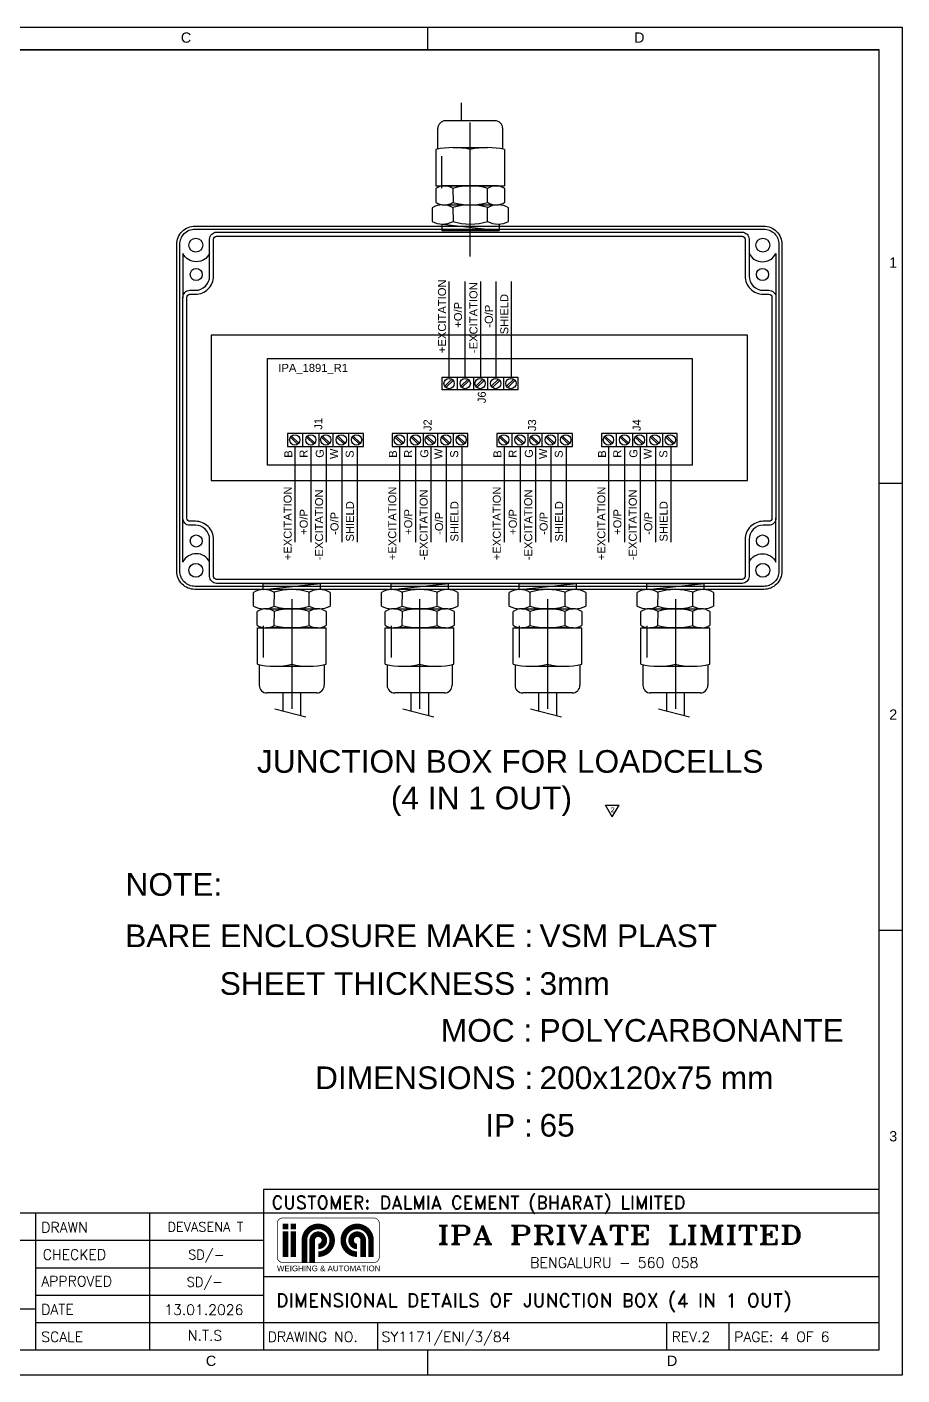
# Model space of a CAD drawing. Header units: inches. Extents: x 784 to 2184505, y 7 to 371504.
# Drawn here: x 612083 to 671514, y 275330 to 366831 of the extents above; entities that cross this region are included whole.
import ezdxf

# ---------------------------------------------------------------- set-up
doc = ezdxf.new("R2010")
doc.units = ezdxf.units.IN
doc.header["$MEASUREMENT"] = 0
doc.linetypes.add('ACAD_ISO02W100', pattern=[15, 12, -3])
doc.layers.add('Object', color=2, linetype='Continuous', lineweight=30)
doc.layers.add('SHEET', color=10, linetype='Continuous')
doc.styles.add('ROMAND', font='romand', dxfattribs={"height": 3})
doc.styles.add('ROMANS', font='romans')
doc.styles.add('ROMANT', font='romant', dxfattribs={"width": 1.3, "height": 4})
doc.styles.get("Standard").update_dxf_attribs({"font": 'arial.ttf'})

msp = doc.modelspace()

# ---------------------------------------------------------------- linework, layer by layer
at = {"color": 7, "linetype": 'ACAD_ISO02W100'}
for p, q in [((641590.75208, 360459.96822, 16793097.52111), (641590.75208, 361679.4478, 16793097.52111)), ((630065.68165, 327981.49143, 6066.45786), (630065.68165, 320557.53515, 6066.45786)), ((638750.14669, 327981.49143, 6066.45786), (638750.14669, 320557.53515, 6066.45786)), ((647434.61173, 327981.49143, 6066.45786), (647434.61173, 320557.53515, 6066.45786)), ((656119.07678, 327981.49143, 6066.45786), (656119.07678, 320557.53515, 6066.45786)), ((629464.37302, 321627.57959, 6066.45786), (629464.37302, 320408.10001, 6066.45786)), ((630666.99029, 321627.57959, 6066.45786), (630666.99029, 320099.08698, 6066.45786)), ((638148.83806, 321627.57959, 6066.45786), (638148.83806, 320408.10001, 6066.45786)), ((639351.45533, 321627.57959, 6066.45786), (639351.45533, 320099.08698, 6066.45786)), ((646833.3031, 321627.57959, 6066.45786), (646833.3031, 320408.10001, 6066.45786)), ((648035.92037, 321627.57959, 6066.45786), (648035.92037, 320099.08698, 6066.45786)), ((655517.76814, 321627.57959, 6066.45786), (655517.76814, 320408.10001, 6066.45786)), ((656720.38541, 321627.57959, 6066.45786), (656720.38541, 320099.08698, 6066.45786))]:
    msp.add_line(p, q, dxfattribs=at)
at = {"color": 7}
for p, q in [((639987.60745, 358542.21049, 16793097.52111), (639987.60745, 359941.2364, 16793097.52111)), ((643877.78215, 360459.96822, 16793097.52111), (640506.33927, 360459.96822, 16793097.52111)), ((642192.06071, 351242.63915, 16793097.52111), (642192.06071, 360346.65253, 16793097.52111)), ((644396.51397, 358542.21049, 16793097.52111), (644396.51397, 359941.2364, 16793097.52111)), ((639857.9245, 358514.7239, 16793097.52111), (639857.9245, 356049.48728, 16793097.52111)), ((639857.9245, 358514.7239, 16793097.52111), (639857.9245, 356049.48728, 16793097.52111)), ((640258.48785, 355895.84691, 16793097.52111), (640258.48785, 358065.66713, 16793097.52111)), ((641024.91412, 358644.40686, 16793097.52111), (643359.2073, 358644.40686, 16793097.52111)), ((641024.91412, 358644.40686, 16793097.52111), (643359.2073, 358644.40686, 16793097.52111)), ((644526.19692, 358514.7239, 16793097.52111), (644526.19692, 356049.48728, 16793097.52111)), ((644526.19692, 358514.7239, 16793097.52111), (644526.19692, 356049.48728, 16793097.52111)), ((639857.9245, 356049.48728, 16793097.52111), (644526.19692, 356049.48728, 16793097.52111)), ((639857.9245, 356049.48728, 16793097.52111), (644526.19692, 356049.48728, 16793097.52111)), ((642192.06071, 356049.48728, 16793097.52111), (640437.34334, 356049.48728, 16793097.52111)), ((643946.77808, 356049.48728, 16793097.52111), (642192.06071, 356049.48728, 16793097.52111)), ((639852.43755, 355863.58244, 16793097.52111), (639852.43755, 354935.00926, 16793097.52111)), ((641008.8441, 355872.90013, 16793097.52111), (641022.24913, 354935.00926, 16793097.52111)), ((643361.87229, 354921.62452, 16793097.52111), (643361.87229, 355876.96718, 16793097.52111)), ((644531.68387, 354935.00926, 16793097.52111), (644531.68387, 355863.58244, 16793097.52111)), ((639593.07164, 354563.19957, 16793097.52111), (639593.07164, 353634.6264, 16793097.52111)), ((640437.34334, 354749.10442, 16793097.52111), (643946.77808, 354749.10442, 16793097.52111)), ((641008.8441, 354572.51726, 16793097.52111), (641022.24913, 353634.6264, 16793097.52111)), ((643361.87229, 353621.24165, 16793097.52111), (643361.87229, 354576.58432, 16793097.52111)), ((644791.04978, 353634.6264, 16793097.52111), (644791.04978, 354563.19957, 16793097.52111)), ((640258.48785, 353464.63457, 16793097.52111), (640258.48785, 353021.06895, 16793097.52111)), ((640307.66038, 353448.72156, 16793097.52111), (644154.33056, 353021.06895, 16793097.52111)), ((644154.33056, 353450.79064, 16793097.52111), (644154.33056, 353021.06895, 16793097.52111)), ((640258.48785, 353021.06895, 16793097.52111), (644154.33056, 353021.06895, 16793097.52111)), ((628132.1088, 328622.91325, 6066.45786), (628132.1088, 329066.47887, 6066.45786)), ((628132.1088, 329066.47887, 6066.45786), (632027.9515, 329066.47887, 6066.45786)), ((628181.28133, 328638.82626, 6066.45786), (632027.9515, 329066.47887, 6066.45786)), ((632027.9515, 328636.75717, 6066.45786), (632027.9515, 329066.47887, 6066.45786)), ((636816.57384, 328622.91325, 6066.45786), (636816.57384, 329066.47887, 6066.45786)), ((636816.57384, 329066.47887, 6066.45786), (640712.41654, 329066.47887, 6066.45786)), ((636865.74637, 328638.82626, 6066.45786), (640712.41654, 329066.47887, 6066.45786)), ((640712.41654, 328636.75717, 6066.45786), (640712.41654, 329066.47887, 6066.45786)), ((645501.03888, 328622.91325, 6066.45786), (645501.03888, 329066.47887, 6066.45786)), ((645501.03888, 329066.47887, 6066.45786), (649396.88158, 329066.47887, 6066.45786)), ((645550.21141, 328638.82626, 6066.45786), (649396.88158, 329066.47887, 6066.45786)), ((649396.88158, 328636.75717, 6066.45786), (649396.88158, 329066.47887, 6066.45786)), ((654185.50392, 328622.91325, 6066.45786), (654185.50392, 329066.47887, 6066.45786)), ((654185.50392, 329066.47887, 6066.45786), (658081.34662, 329066.47887, 6066.45786)), ((654234.67645, 328638.82626, 6066.45786), (658081.34662, 329066.47887, 6066.45786)), ((658081.34662, 328636.75717, 6066.45786), (658081.34662, 329066.47887, 6066.45786)), ((627466.69259, 327524.34824, 6066.45786), (627466.69259, 328452.92141, 6066.45786)), ((628882.46504, 327515.03055, 6066.45786), (628895.87007, 328452.92141, 6066.45786)), ((631235.49323, 328466.30616, 6066.45786), (631235.49323, 327510.96349, 6066.45786)), ((632664.67072, 328452.92141, 6066.45786), (632664.67072, 327524.34824, 6066.45786)), ((636151.15763, 327524.34824, 6066.45786), (636151.15763, 328452.92141, 6066.45786)), ((637566.93009, 327515.03055, 6066.45786), (637580.33512, 328452.92141, 6066.45786)), ((639919.95827, 328466.30616, 6066.45786), (639919.95827, 327510.96349, 6066.45786)), ((641349.13576, 328452.92141, 6066.45786), (641349.13576, 327524.34824, 6066.45786)), ((644835.62267, 327524.34824, 6066.45786), (644835.62267, 328452.92141, 6066.45786)), ((646251.39513, 327515.03055, 6066.45786), (646264.80016, 328452.92141, 6066.45786)), ((648604.42331, 328466.30616, 6066.45786), (648604.42331, 327510.96349, 6066.45786)), ((650033.6008, 328452.92141, 6066.45786), (650033.6008, 327524.34824, 6066.45786)), ((653520.08771, 327524.34824, 6066.45786), (653520.08771, 328452.92141, 6066.45786)), ((654935.86017, 327515.03055, 6066.45786), (654949.2652, 328452.92141, 6066.45786)), ((657288.88835, 328466.30616, 6066.45786), (657288.88835, 327510.96349, 6066.45786)), ((658718.06584, 328452.92141, 6066.45786), (658718.06584, 327524.34824, 6066.45786)), ((627726.0585, 326223.96538, 6066.45786), (627726.0585, 327152.53855, 6066.45786)), ((628310.96429, 327338.44339, 6066.45786), (631820.39902, 327338.44339, 6066.45786)), ((628310.96429, 327338.44339, 6066.45786), (631820.39902, 327338.44339, 6066.45786)), ((628310.96429, 327338.44339, 6066.45786), (631820.39902, 327338.44339, 6066.45786)), ((628310.96429, 327338.44339, 6066.45786), (631820.39902, 327338.44339, 6066.45786)), ((628882.46504, 326214.64769, 6066.45786), (628895.87007, 327152.53855, 6066.45786)), ((631235.49323, 327165.9233, 6066.45786), (631235.49323, 326210.58063, 6066.45786)), ((632405.30481, 327152.53855, 6066.45786), (632405.30481, 326223.96538, 6066.45786)), ((636410.52354, 326223.96538, 6066.45786), (636410.52354, 327152.53855, 6066.45786)), ((636995.42933, 327338.44339, 6066.45786), (640504.86406, 327338.44339, 6066.45786)), ((636995.42933, 327338.44339, 6066.45786), (640504.86406, 327338.44339, 6066.45786)), ((636995.42933, 327338.44339, 6066.45786), (640504.86406, 327338.44339, 6066.45786)), ((636995.42933, 327338.44339, 6066.45786), (640504.86406, 327338.44339, 6066.45786)), ((637566.93009, 326214.64769, 6066.45786), (637580.33512, 327152.53855, 6066.45786)), ((639919.95827, 327165.9233, 6066.45786), (639919.95827, 326210.58063, 6066.45786)), ((641089.76985, 327152.53855, 6066.45786), (641089.76985, 326223.96538, 6066.45786)), ((645094.98858, 326223.96538, 6066.45786), (645094.98858, 327152.53855, 6066.45786)), ((645679.89437, 327338.44339, 6066.45786), (649189.3291, 327338.44339, 6066.45786)), ((645679.89437, 327338.44339, 6066.45786), (649189.3291, 327338.44339, 6066.45786)), ((645679.89437, 327338.44339, 6066.45786), (649189.3291, 327338.44339, 6066.45786)), ((645679.89437, 327338.44339, 6066.45786), (649189.3291, 327338.44339, 6066.45786)), ((646251.39513, 326214.64769, 6066.45786), (646264.80016, 327152.53855, 6066.45786)), ((648604.42331, 327165.9233, 6066.45786), (648604.42331, 326210.58063, 6066.45786)), ((649774.23489, 327152.53855, 6066.45786), (649774.23489, 326223.96538, 6066.45786)), ((653779.45362, 326223.96538, 6066.45786), (653779.45362, 327152.53855, 6066.45786)), ((654364.35941, 327338.44339, 6066.45786), (657873.79414, 327338.44339, 6066.45786)), ((654364.35941, 327338.44339, 6066.45786), (657873.79414, 327338.44339, 6066.45786)), ((654364.35941, 327338.44339, 6066.45786), (657873.79414, 327338.44339, 6066.45786)), ((654364.35941, 327338.44339, 6066.45786), (657873.79414, 327338.44339, 6066.45786)), ((654935.86017, 326214.64769, 6066.45786), (654949.2652, 327152.53855, 6066.45786)), ((657288.88835, 327165.9233, 6066.45786), (657288.88835, 326210.58063, 6066.45786)), ((658458.69993, 327152.53855, 6066.45786), (658458.69993, 326223.96538, 6066.45786)), ((627731.54544, 323572.82391, 6066.45786), (627731.54544, 326038.06053, 6066.45786)), ((627731.54544, 323572.82391, 6066.45786), (627731.54544, 326038.06053, 6066.45786)), ((627731.54544, 326038.06053, 6066.45786), (632399.81787, 326038.06053, 6066.45786)), ((627731.54544, 326038.06053, 6066.45786), (632399.81787, 326038.06053, 6066.45786)), ((628132.1088, 326191.7009, 6066.45786), (628132.1088, 324021.88068, 6066.45786)), ((630065.68165, 326038.06053, 6066.45786), (628310.96429, 326038.06053, 6066.45786)), ((631820.39902, 326038.06053, 6066.45786), (630065.68165, 326038.06053, 6066.45786)), ((632399.81787, 323572.82391, 6066.45786), (632399.81787, 326038.06053, 6066.45786)), ((632399.81787, 323572.82391, 6066.45786), (632399.81787, 326038.06053, 6066.45786)), ((636416.01048, 323572.82391, 6066.45786), (636416.01048, 326038.06053, 6066.45786)), ((636416.01048, 323572.82391, 6066.45786), (636416.01048, 326038.06053, 6066.45786)), ((636416.01048, 326038.06053, 6066.45786), (641084.28291, 326038.06053, 6066.45786)), ((636416.01048, 326038.06053, 6066.45786), (641084.28291, 326038.06053, 6066.45786)), ((636816.57384, 326191.7009, 6066.45786), (636816.57384, 324021.88068, 6066.45786)), ((638750.14669, 326038.06053, 6066.45786), (636995.42933, 326038.06053, 6066.45786)), ((640504.86406, 326038.06053, 6066.45786), (638750.14669, 326038.06053, 6066.45786)), ((641084.28291, 323572.82391, 6066.45786), (641084.28291, 326038.06053, 6066.45786)), ((641084.28291, 323572.82391, 6066.45786), (641084.28291, 326038.06053, 6066.45786)), ((645100.47552, 323572.82391, 6066.45786), (645100.47552, 326038.06053, 6066.45786)), ((645100.47552, 323572.82391, 6066.45786), (645100.47552, 326038.06053, 6066.45786)), ((645100.47552, 326038.06053, 6066.45786), (649768.74795, 326038.06053, 6066.45786)), ((645100.47552, 326038.06053, 6066.45786), (649768.74795, 326038.06053, 6066.45786)), ((645501.03888, 326191.7009, 6066.45786), (645501.03888, 324021.88068, 6066.45786)), ((647434.61173, 326038.06053, 6066.45786), (645679.89437, 326038.06053, 6066.45786)), ((649189.3291, 326038.06053, 6066.45786), (647434.61173, 326038.06053, 6066.45786)), ((649768.74795, 323572.82391, 6066.45786), (649768.74795, 326038.06053, 6066.45786)), ((649768.74795, 323572.82391, 6066.45786), (649768.74795, 326038.06053, 6066.45786)), ((653784.94056, 323572.82391, 6066.45786), (653784.94056, 326038.06053, 6066.45786)), ((653784.94056, 323572.82391, 6066.45786), (653784.94056, 326038.06053, 6066.45786)), ((653784.94056, 326038.06053, 6066.45786), (658453.21299, 326038.06053, 6066.45786)), ((653784.94056, 326038.06053, 6066.45786), (658453.21299, 326038.06053, 6066.45786)), ((654185.50392, 326191.7009, 6066.45786), (654185.50392, 324021.88068, 6066.45786)), ((656119.07678, 326038.06053, 6066.45786), (654364.35941, 326038.06053, 6066.45786)), ((657873.79414, 326038.06053, 6066.45786), (656119.07678, 326038.06053, 6066.45786)), ((658453.21299, 323572.82391, 6066.45786), (658453.21299, 326038.06053, 6066.45786)), ((658453.21299, 323572.82391, 6066.45786), (658453.21299, 326038.06053, 6066.45786)), ((627861.2284, 323545.33733, 6066.45786), (627861.2284, 322146.31141, 6066.45786)), ((628898.53506, 323443.14096, 6066.45786), (631232.82825, 323443.14096, 6066.45786)), ((628898.53506, 323443.14096, 6066.45786), (631232.82825, 323443.14096, 6066.45786)), ((632270.13491, 323545.33733, 6066.45786), (632270.13491, 322146.31141, 6066.45786)), ((636545.69344, 323545.33733, 6066.45786), (636545.69344, 322146.31141, 6066.45786)), ((637583.0001, 323443.14096, 6066.45786), (639917.29329, 323443.14096, 6066.45786)), ((637583.0001, 323443.14096, 6066.45786), (639917.29329, 323443.14096, 6066.45786)), ((640954.59996, 323545.33733, 6066.45786), (640954.59996, 322146.31141, 6066.45786)), ((645230.15848, 323545.33733, 6066.45786), (645230.15848, 322146.31141, 6066.45786)), ((646267.46514, 323443.14096, 6066.45786), (648601.75833, 323443.14096, 6066.45786)), ((646267.46514, 323443.14096, 6066.45786), (648601.75833, 323443.14096, 6066.45786)), ((649639.065, 323545.33733, 6066.45786), (649639.065, 322146.31141, 6066.45786)), ((653914.62352, 323545.33733, 6066.45786), (653914.62352, 322146.31141, 6066.45786)), ((654951.93018, 323443.14096, 6066.45786), (657286.22337, 323443.14096, 6066.45786)), ((654951.93018, 323443.14096, 6066.45786), (657286.22337, 323443.14096, 6066.45786)), ((658323.53004, 323545.33733, 6066.45786), (658323.53004, 322146.31141, 6066.45786)), ((631751.4031, 321627.57959, 6066.45786), (628379.96022, 321627.57959, 6066.45786)), ((640435.86814, 321627.57959, 6066.45786), (637064.42526, 321627.57959, 6066.45786)), ((649120.33318, 321627.57959, 6066.45786), (645748.8903, 321627.57959, 6066.45786)), ((657804.79822, 321627.57959, 6066.45786), (654433.35534, 321627.57959, 6066.45786)), ((628919.95155, 320547.98935, 6066.45786), (631024.52867, 320007.21733, 6066.45786)), ((637604.41659, 320547.98935, 6066.45786), (639708.99371, 320007.21733, 6066.45786)), ((646288.88163, 320547.98935, 6066.45786), (648393.45875, 320007.21733, 6066.45786)), ((654973.34667, 320547.98935, 6066.45786), (657077.92379, 320007.21733, 6066.45786))]:
    msp.add_line(p, q, dxfattribs=at)
for p, q in [((640763.69636, 343059.84746, 6066.45786), (640763.69636, 349558.70049, 6066.45786)), ((641851.64813, 343059.84746, 6066.45786), (641851.64813, 349558.70049, 6066.45786)), ((642897.80723, 343059.84746, 6066.45786), (642897.80723, 349558.70049, 6066.45786)), ((643943.96632, 343059.84746, 6066.45786), (643943.96632, 349558.70049, 6066.45786)), ((644990.12541, 343059.84746, 6066.45786), (644990.12541, 349558.70049, 6066.45786)), ((628414.50878, 337097.12087, 6066.45786), (628414.50878, 344326.26813, 6066.45786)), ((628414.50878, 344326.26813, 6066.45786), (657271.20422, 344326.26813, 6066.45786)), ((657271.20422, 344326.26813, 6066.45786), (657271.20422, 337097.12087, 6066.45786)), ((640272.07904, 343059.84746, 6066.45786), (645413.63396, 343059.84746, 6066.45786)), ((640272.07904, 342194.46657, 6066.45786), (640272.07904, 343059.84746, 6066.45786)), ((640944.67224, 342916.50995, 6066.45786), (640456.68877, 342441.07232, 6066.45786)), ((641027.58382, 342840.09114, 6066.45786), (640530.92265, 342356.19891, 6066.45786)), ((641306.86892, 343059.84746, 6066.45786), (641306.86892, 342194.46657, 6066.45786)), ((642039.76962, 342916.50995, 6066.45786), (641551.78615, 342441.07232, 6066.45786)), ((642122.6812, 342840.09114, 6066.45786), (641626.02003, 342356.19891, 6066.45786)), ((642406.55597, 343059.84746, 6066.45786), (642406.55597, 342194.46657, 6066.45786)), ((643051.69826, 342916.50995, 6066.45786), (642563.71479, 342441.07232, 6066.45786)), ((643134.60984, 342840.09114, 6066.45786), (642637.94867, 342356.19891, 6066.45786)), ((643365.25704, 343059.84746, 6066.45786), (643365.25704, 342194.46657, 6066.45786)), ((644105.20863, 342916.50995, 6066.45786), (643617.22516, 342441.07232, 6066.45786)), ((644188.1202, 342840.09114, 6066.45786), (643691.45903, 342356.19891, 6066.45786)), ((644436.74848, 343059.84746, 6066.45786), (644436.74848, 342194.46657, 6066.45786)), ((645144.86018, 342916.50995, 6066.45786), (644656.87671, 342441.07232, 6066.45786)), ((645227.77175, 342840.09114, 6066.45786), (644731.11059, 342356.19891, 6066.45786)), ((645413.63396, 343059.84746, 6066.45786), (645413.63396, 342194.46657, 6066.45786)), ((645413.63396, 342194.46657, 6066.45786), (640272.07904, 342194.46657, 6066.45786)), ((634930.2023, 339228.92243, 6066.45786), (629788.64738, 339228.92243, 6066.45786)), ((629788.64738, 339228.92243, 6066.45786), (629788.64738, 338363.54154, 6066.45786)), ((630461.24058, 338506.87905, 6066.45786), (629973.25711, 338982.31668, 6066.45786)), ((630544.15216, 338583.29786, 6066.45786), (630047.49099, 339067.19009, 6066.45786)), ((630823.43726, 338363.54154, 6066.45786), (630823.43726, 339228.92243, 6066.45786)), ((631556.33796, 338506.87905, 6066.45786), (631068.35449, 338982.31668, 6066.45786)), ((631639.24954, 338583.29786, 6066.45786), (631142.58837, 339067.19009, 6066.45786)), ((631923.12431, 338363.54154, 6066.45786), (631923.12431, 339228.92243, 6066.45786)), ((632568.2666, 338506.87905, 6066.45786), (632080.28313, 338982.31668, 6066.45786)), ((632651.17818, 338583.29786, 6066.45786), (632154.51701, 339067.19009, 6066.45786)), ((632881.82538, 338363.54154, 6066.45786), (632881.82538, 339228.92243, 6066.45786)), ((633621.77697, 338506.87905, 6066.45786), (633133.7935, 338982.31668, 6066.45786)), ((633704.68854, 338583.29786, 6066.45786), (633208.02737, 339067.19009, 6066.45786)), ((633953.31682, 338363.54154, 6066.45786), (633953.31682, 339228.92243, 6066.45786)), ((634661.42852, 338506.87905, 6066.45786), (634173.44505, 338982.31668, 6066.45786)), ((634744.34009, 338583.29786, 6066.45786), (634247.67893, 339067.19009, 6066.45786)), ((634930.2023, 338363.54154, 6066.45786), (634930.2023, 339228.92243, 6066.45786)), ((642031.31183, 339228.92243, 6066.45786), (636889.75692, 339228.92243, 6066.45786)), ((636889.75692, 339228.92243, 6066.45786), (636889.75692, 338363.54154, 6066.45786)), ((637562.35012, 338506.87905, 6066.45786), (637074.36665, 338982.31668, 6066.45786)), ((637645.2617, 338583.29786, 6066.45786), (637148.60053, 339067.19009, 6066.45786)), ((637924.54679, 338363.54154, 6066.45786), (637924.54679, 339228.92243, 6066.45786)), ((638657.4475, 338506.87905, 6066.45786), (638169.46403, 338982.31668, 6066.45786)), ((638740.35908, 338583.29786, 6066.45786), (638243.69791, 339067.19009, 6066.45786)), ((639024.23385, 338363.54154, 6066.45786), (639024.23385, 339228.92243, 6066.45786)), ((639669.37614, 338506.87905, 6066.45786), (639181.39266, 338982.31668, 6066.45786)), ((639752.28771, 338583.29786, 6066.45786), (639255.62654, 339067.19009, 6066.45786)), ((639982.93491, 338363.54154, 6066.45786), (639982.93491, 339228.92243, 6066.45786)), ((640722.8865, 338506.87905, 6066.45786), (640234.90303, 338982.31668, 6066.45786)), ((640805.79808, 338583.29786, 6066.45786), (640309.13691, 339067.19009, 6066.45786)), ((641054.42636, 338363.54154, 6066.45786), (641054.42636, 339228.92243, 6066.45786)), ((641762.53805, 338506.87905, 6066.45786), (641274.55458, 338982.31668, 6066.45786)), ((641845.44963, 338583.29786, 6066.45786), (641348.78846, 339067.19009, 6066.45786)), ((642031.31183, 338363.54154, 6066.45786), (642031.31183, 339228.92243, 6066.45786)), ((649132.42137, 339228.92243, 6066.45786), (643990.86646, 339228.92243, 6066.45786)), ((643990.86646, 339228.92243, 6066.45786), (643990.86646, 338363.54154, 6066.45786)), ((644663.45965, 338506.87905, 6066.45786), (644175.47618, 338982.31668, 6066.45786)), ((644746.37123, 338583.29786, 6066.45786), (644249.71006, 339067.19009, 6066.45786)), ((645025.65633, 338363.54154, 6066.45786), (645025.65633, 339228.92243, 6066.45786)), ((645758.55703, 338506.87905, 6066.45786), (645270.57356, 338982.31668, 6066.45786)), ((645841.46861, 338583.29786, 6066.45786), (645344.80744, 339067.19009, 6066.45786)), ((646125.34339, 338363.54154, 6066.45786), (646125.34339, 339228.92243, 6066.45786)), ((646770.48567, 338506.87905, 6066.45786), (646282.5022, 338982.31668, 6066.45786)), ((646853.39725, 338583.29786, 6066.45786), (646356.73608, 339067.19009, 6066.45786)), ((647084.04445, 338363.54154, 6066.45786), (647084.04445, 339228.92243, 6066.45786)), ((647823.99604, 338506.87905, 6066.45786), (647336.01257, 338982.31668, 6066.45786)), ((647906.90762, 338583.29786, 6066.45786), (647410.24645, 339067.19009, 6066.45786)), ((648155.53589, 338363.54154, 6066.45786), (648155.53589, 339228.92243, 6066.45786)), ((648863.64759, 338506.87905, 6066.45786), (648375.66412, 338982.31668, 6066.45786)), ((648946.55917, 338583.29786, 6066.45786), (648449.898, 339067.19009, 6066.45786)), ((649132.42137, 338363.54154, 6066.45786), (649132.42137, 339228.92243, 6066.45786)), ((656233.53091, 339228.92243, 6066.45786), (651091.97599, 339228.92243, 6066.45786)), ((651091.97599, 339228.92243, 6066.45786), (651091.97599, 338363.54154, 6066.45786)), ((651764.56919, 338506.87905, 6066.45786), (651276.58572, 338982.31668, 6066.45786)), ((651847.48077, 338583.29786, 6066.45786), (651350.8196, 339067.19009, 6066.45786)), ((652126.76587, 338363.54154, 6066.45786), (652126.76587, 339228.92243, 6066.45786)), ((652859.66657, 338506.87905, 6066.45786), (652371.6831, 338982.31668, 6066.45786)), ((652942.57815, 338583.29786, 6066.45786), (652445.91698, 339067.19009, 6066.45786)), ((653226.45292, 338363.54154, 6066.45786), (653226.45292, 339228.92243, 6066.45786)), ((653871.59521, 338506.87905, 6066.45786), (653383.61174, 338982.31668, 6066.45786)), ((653954.50678, 338583.29786, 6066.45786), (653457.84561, 339067.19009, 6066.45786)), ((654185.15398, 338363.54154, 6066.45786), (654185.15398, 339228.92243, 6066.45786)), ((654925.10557, 338506.87905, 6066.45786), (654437.1221, 338982.31668, 6066.45786)), ((655008.01715, 338583.29786, 6066.45786), (654511.35598, 339067.19009, 6066.45786)), ((655256.64543, 338363.54154, 6066.45786), (655256.64543, 339228.92243, 6066.45786)), ((655964.75713, 338506.87905, 6066.45786), (655476.77365, 338982.31668, 6066.45786)), ((656047.6687, 338583.29786, 6066.45786), (655551.00753, 339067.19009, 6066.45786)), ((656233.53091, 338363.54154, 6066.45786), (656233.53091, 339228.92243, 6066.45786)), ((629788.64738, 338363.54154, 6066.45786), (634930.2023, 338363.54154, 6066.45786)), ((630280.26469, 338363.54154, 6066.45786), (630280.26469, 331864.68851, 6066.45786)), ((631368.21647, 338363.54154, 6066.45786), (631368.21647, 331864.68851, 6066.45786)), ((632414.37557, 338363.54154, 6066.45786), (632414.37557, 331864.68851, 6066.45786)), ((633460.53466, 338363.54154, 6066.45786), (633460.53466, 331864.68851, 6066.45786)), ((634506.69375, 338363.54154, 6066.45786), (634506.69375, 331864.68851, 6066.45786)), ((636889.75692, 338363.54154, 6066.45786), (642031.31183, 338363.54154, 6066.45786)), ((637381.37423, 338363.54154, 6066.45786), (637381.37423, 331864.68851, 6066.45786)), ((638469.32601, 338363.54154, 6066.45786), (638469.32601, 331864.68851, 6066.45786)), ((639515.4851, 338363.54154, 6066.45786), (639515.4851, 331864.68851, 6066.45786)), ((640561.6442, 338363.54154, 6066.45786), (640561.6442, 331864.68851, 6066.45786)), ((641607.80329, 338363.54154, 6066.45786), (641607.80329, 331864.68851, 6066.45786)), ((643990.86646, 338363.54154, 6066.45786), (649132.42137, 338363.54154, 6066.45786)), ((644482.48377, 338363.54154, 6066.45786), (644482.48377, 331864.68851, 6066.45786)), ((645570.43554, 338363.54154, 6066.45786), (645570.43554, 331864.68851, 6066.45786)), ((646616.59464, 338363.54154, 6066.45786), (646616.59464, 331864.68851, 6066.45786)), ((647662.75373, 338363.54154, 6066.45786), (647662.75373, 331864.68851, 6066.45786)), ((648708.91282, 338363.54154, 6066.45786), (648708.91282, 331864.68851, 6066.45786)), ((651091.97599, 338363.54154, 6066.45786), (656233.53091, 338363.54154, 6066.45786)), ((651583.5933, 338363.54154, 6066.45786), (651583.5933, 331864.68851, 6066.45786)), ((652671.54508, 338363.54154, 6066.45786), (652671.54508, 331864.68851, 6066.45786)), ((653717.70417, 338363.54154, 6066.45786), (653717.70417, 331864.68851, 6066.45786)), ((654763.86327, 338363.54154, 6066.45786), (654763.86327, 331864.68851, 6066.45786)), ((655810.02236, 338363.54154, 6066.45786), (655810.02236, 331864.68851, 6066.45786)), ((657271.20422, 337097.12087, 6066.45786), (628414.50878, 337097.12087, 6066.45786)), ((651376.06878, 314002.87367), (652295.49221, 314002.87367)), ((651835.7805, 313229.2125), (651376.06878, 314002.87367)), ((651835.7805, 313229.2125), (652295.49221, 314002.87367))]:
    msp.add_line(p, q)
at = {"elevation": 6066.45786}
for points in [[(663355.18392, 340983.50601), (663355.18392, 329888.34281, -0.4142135624), (662122.38801, 328655.54689), (642808.5854, 328655.54689), (623494.78278, 328655.54689, -0.4142135624), (622261.98687, 329888.34281), (622261.98687, 340983.50601), (622261.98687, 352078.66922, -0.4142135624), (623494.78278, 353311.46513), (642808.5854, 353311.46513), (662122.38801, 353311.46513, -0.4142135624), (663355.18392, 352078.66922)], [(663149.71794, 340983.50601), (663149.71794, 329888.34281, -0.4142135624), (662122.38801, 328861.01288), (642808.5854, 328861.01288), (623494.78278, 328861.01288, -0.4142135624), (622467.45286, 329888.34281), (622467.45286, 340983.50601), (622467.45286, 352078.66922, -0.4142135624), (623494.78278, 353105.99914), (642808.5854, 353105.99914), (662122.38801, 353105.99914, -0.4142135624), (663149.71794, 352078.66922)], [(662944.25195, 340983.50601), (662944.25195, 333483.99755, -0.4142135624), (662471.68019, 333011.42578), (662091.56812, 333011.42578, 0.4142135624), (661125.87798, 332045.73565), (661125.87798, 329539.05063, -0.4142135624), (660653.30622, 329066.47887), (642808.5854, 329066.47887), (624963.86458, 329066.47887, -0.4142135624), (624491.29281, 329539.05063), (624491.29281, 332045.73565, 0.4142135624), (623525.60268, 333011.42578), (623145.49061, 333011.42578, -0.4142135624), (622672.91884, 333483.99755), (622672.91884, 340983.50601), (622672.91884, 348483.01447, -0.4142135624), (623145.49061, 348955.58624), (623525.60268, 348955.58624, 0.4142135624), (624491.29281, 349921.27637), (624491.29281, 352427.96139, -0.4142135624), (624963.86458, 352900.53316), (642808.5854, 352900.53316), (660653.30622, 352900.53316, -0.4142135624), (661125.87798, 352427.96139), (661125.87798, 349921.27637, 0.4142135624), (662091.56812, 348955.58624), (662471.68019, 348955.58624, -0.4142135624), (662944.25195, 348483.01447)], [(662677.14617, 340983.50601), (662677.14617, 333483.99755, -0.4142135624), (662471.68019, 333278.53156), (662091.56812, 333278.53156, 0.4142135624), (660858.7722, 332045.73565), (660858.7722, 329539.05063, -0.4142135624), (660653.30622, 329333.58465), (642808.5854, 329333.58465), (624963.86458, 329333.58465, -0.4142135624), (624758.39859, 329539.05063), (624758.39859, 332045.73565, 0.4142135624), (623525.60268, 333278.53156), (623145.49061, 333278.53156, -0.4142135624), (622940.02462, 333483.99755), (622940.02462, 340983.50601), (622940.02462, 348483.01447, -0.4142135624), (623145.49061, 348688.48046), (623525.60268, 348688.48046, 0.4142135624), (624758.39859, 349921.27637), (624758.39859, 352427.96139, -0.4142135624), (624963.86458, 352633.42738), (642808.5854, 352633.42738), (660653.30622, 352633.42738, -0.4142135624), (660858.7722, 352427.96139), (660858.7722, 349921.27637, 0.4142135624), (662091.56812, 348688.48046), (662471.68019, 348688.48046, -0.4142135624), (662677.14617, 348483.01447)]]:
    msp.add_lwpolyline(points, format="xyb", close=True, dxfattribs=at)
for points in [[(624491.29281, 351458.57378, -0.6243977657), (622672.91884, 351458.57378), (622672.91884, 348443.03829)], [(661125.87798, 351458.57378, 0.6243977657), (662944.25195, 351458.57378), (662944.25195, 348443.03829)], [(624491.29281, 330508.43824, 0.6243977657), (622672.91884, 330508.43824), (622672.91884, 333523.97373)], [(661125.87798, 330508.43824, -0.6243977657), (662944.25195, 330508.43824), (662944.25195, 333523.97373)]]:
    msp.add_lwpolyline(points, format="xyb", dxfattribs=at)
msp.add_lwpolyline([(624594.0258, 345914.68966), (624594.0258, 336052.32236), (661023.14499, 336052.32236), (661023.14499, 345914.68966)], close=True, dxfattribs=at)
for centre, radius in [((623556.42258, 352017.02942, 6066.45786), 472.57177), ((662060.74822, 352017.02942, 6066.45786), 472.57177), ((623582.10583, 350024.00936, 6066.45786), 410.93197), ((662035.06497, 350024.00936, 6066.45786), 410.93197), ((640752.87012, 342625.22434, 6066.45786), 348.76261), ((641847.9675, 342625.22434, 6066.45786), 348.76261), ((642859.89614, 342625.22434, 6066.45786), 348.76261), ((643913.40651, 342625.22434, 6066.45786), 348.76261), ((644953.05806, 342625.22434, 6066.45786), 348.76261), ((630269.43846, 338798.16466, 6066.45786), 348.76261), ((631364.53584, 338798.16466, 6066.45786), 348.76261), ((632376.46448, 338798.16466, 6066.45786), 348.76261), ((633429.97485, 338798.16466, 6066.45786), 348.76261), ((634469.6264, 338798.16466, 6066.45786), 348.76261), ((637370.548, 338798.16466, 6066.45786), 348.76261), ((638465.64538, 338798.16466, 6066.45786), 348.76261), ((639477.57401, 338798.16466, 6066.45786), 348.76261), ((640531.08438, 338798.16466, 6066.45786), 348.76261), ((641570.73593, 338798.16466, 6066.45786), 348.76261), ((644471.65753, 338798.16466, 6066.45786), 348.76261), ((645566.75491, 338798.16466, 6066.45786), 348.76261), ((646578.68355, 338798.16466, 6066.45786), 348.76261), ((647632.19392, 338798.16466, 6066.45786), 348.76261), ((648671.84547, 338798.16466, 6066.45786), 348.76261), ((651572.76707, 338798.16466, 6066.45786), 348.76261), ((652667.86445, 338798.16466, 6066.45786), 348.76261), ((653679.79309, 338798.16466, 6066.45786), 348.76261), ((654733.30345, 338798.16466, 6066.45786), 348.76261), ((655772.955, 338798.16466, 6066.45786), 348.76261), ((623582.10583, 331943.00266, 6066.45786), 410.93197), ((662035.06497, 331943.00266, 6066.45786), 410.93197), ((623556.42258, 329949.9826, 6066.45786), 472.57177), ((662060.74822, 329949.9826, 6066.45786), 472.57177)]:
    msp.add_circle(centre, radius)
at = {"color": 7}
for centre, radius, start, end in [((640506.33927, 359941.2364, 16793097.52111), 518.73182, 90, 180), ((643877.78215, 359941.2364, 16793097.52111), 518.73182, 0, 90), ((641024.9926, 353328.11209, 16793097.52111), 5316.29476, 77.3187705838, 102.6812294162), ((643359.12881, 353328.11209, 16793097.52111), 5316.29476, 77.3187705838, 102.6812294162), ((640437.34334, 355036.40074, 16793097.52111), 1013.08655, 54.7356103089, 125.2643896911), ((642192.06071, 351997.1411, 16793097.52111), 4052.34618, 73.023281164, 106.976718836), ((643946.77808, 355036.40074, 16793097.52111), 1013.08655, 54.7356103089, 125.2643896911), ((640307.66038, 353282.76909, 16793097.52111), 1466.33533, 60.8347795151, 119.1652204849), ((640437.34334, 355762.19096, 16793097.52111), 1013.08655, 234.7356103089, 305.2643896911), ((642192.06071, 358801.4506, 16793097.52111), 4052.34618, 253.023281164, 286.976718836), ((642192.06071, 350696.75824, 16793097.52111), 4052.34618, 73.023281164, 106.976718836), ((643946.77808, 355762.19096, 16793097.52111), 1013.08655, 234.7356103089, 305.2643896911), ((644076.46103, 353282.76909, 16793097.52111), 1466.33533, 60.8347795151, 119.1652204849), ((640307.66038, 354915.05689, 16793097.52111), 1466.33533, 240.8347795151, 299.1652204849), ((642192.06071, 357501.06774, 16793097.52111), 4052.34618, 253.023281164, 286.976718836), ((644076.46103, 354915.05689, 16793097.52111), 1466.33533, 240.8347795151, 299.1652204849), ((628181.28133, 327172.49092, 6066.45786), 1466.33533, 60.8347795151, 119.16522047), ((630065.68165, 324586.48008, 6066.45786), 4052.34618, 73.023281164, 106.976718836), ((631950.08198, 327172.49092, 6066.45786), 1466.33533, 60.8347795151, 119.16522047), ((636865.74637, 327172.49092, 6066.45786), 1466.33533, 60.8347795151, 119.16522047), ((638750.14669, 324586.48008, 6066.45786), 4052.34618, 73.023281164, 106.976718836), ((640634.54702, 327172.49092, 6066.45786), 1466.33533, 60.8347795151, 119.16522047), ((645550.21141, 327172.49092, 6066.45786), 1466.33533, 60.8347795151, 119.16522047), ((647434.61173, 324586.48008, 6066.45786), 4052.34618, 73.023281164, 106.976718836), ((649319.01206, 327172.49092, 6066.45786), 1466.33533, 60.8347795151, 119.16522047), ((654234.67645, 327172.49092, 6066.45786), 1466.33533, 60.8347795151, 119.16522047), ((656119.07678, 324586.48008, 6066.45786), 4052.34618, 73.023281164, 106.976718836), ((658003.4771, 327172.49092, 6066.45786), 1466.33533, 60.8347795151, 119.16522047), ((628181.28133, 328804.77873, 6066.45786), 1466.33533, 240.8347795151, 299.1652204849), ((628310.96429, 326325.35685, 6066.45786), 1013.08655, 54.7356103089, 125.2643896911), ((630065.68165, 331390.78958, 6066.45786), 4052.34618, 253.023281164, 286.976718836), ((630065.68165, 323286.09721, 6066.45786), 4052.34618, 73.023281164, 106.976718836), ((631950.08198, 328804.77873, 6066.45786), 1466.33533, 240.8347795151, 299.1652204849), ((631820.39902, 326325.35685, 6066.45786), 1013.08655, 54.7356103089, 125.2643896911), ((636865.74637, 328804.77873, 6066.45786), 1466.33533, 240.8347795151, 299.1652204849), ((636995.42933, 326325.35685, 6066.45786), 1013.08655, 54.7356103089, 125.2643896911), ((638750.14669, 331390.78958, 6066.45786), 4052.34618, 253.023281164, 286.976718836), ((638750.14669, 323286.09721, 6066.45786), 4052.34618, 73.023281164, 106.976718836), ((640634.54702, 328804.77873, 6066.45786), 1466.33533, 240.8347795151, 299.1652204849), ((640504.86406, 326325.35685, 6066.45786), 1013.08655, 54.7356103089, 125.2643896911), ((645550.21141, 328804.77873, 6066.45786), 1466.33533, 240.8347795151, 299.1652204849), ((645679.89437, 326325.35685, 6066.45786), 1013.08655, 54.7356103089, 125.2643896911), ((647434.61173, 331390.78958, 6066.45786), 4052.34618, 253.023281164, 286.976718836), ((647434.61173, 323286.09721, 6066.45786), 4052.34618, 73.023281164, 106.976718836), ((649319.01206, 328804.77873, 6066.45786), 1466.33533, 240.8347795151, 299.1652204849), ((649189.3291, 326325.35685, 6066.45786), 1013.08655, 54.7356103089, 125.2643896911), ((654234.67645, 328804.77873, 6066.45786), 1466.33533, 240.8347795151, 299.1652204849), ((654364.35941, 326325.35685, 6066.45786), 1013.08655, 54.7356103089, 125.2643896911), ((656119.07678, 331390.78958, 6066.45786), 4052.34618, 253.023281164, 286.976718836), ((656119.07678, 323286.09721, 6066.45786), 4052.34618, 73.023281164, 106.976718836), ((658003.4771, 328804.77873, 6066.45786), 1466.33533, 240.8347795151, 299.1652204849), ((657873.79414, 326325.35685, 6066.45786), 1013.08655, 54.7356103089, 125.2643896911), ((628310.96429, 327051.14708, 6066.45786), 1013.08655, 234.7356103089, 305.2643896911), ((630065.68165, 330090.40671, 6066.45786), 4052.34618, 253.023281164, 286.976718836), ((631820.39902, 327051.14708, 6066.45786), 1013.08655, 234.7356103089, 305.2643896911), ((636995.42933, 327051.14708, 6066.45786), 1013.08655, 234.7356103089, 305.2643896911), ((638750.14669, 330090.40671, 6066.45786), 4052.34618, 253.023281164, 286.976718836), ((640504.86406, 327051.14708, 6066.45786), 1013.08655, 234.7356103089, 305.2643896911), ((645679.89437, 327051.14708, 6066.45786), 1013.08655, 234.7356103089, 305.2643896911), ((647434.61173, 330090.40671, 6066.45786), 4052.34618, 253.023281164, 286.976718836), ((649189.3291, 327051.14708, 6066.45786), 1013.08655, 234.7356103089, 305.2643896911), ((654364.35941, 327051.14708, 6066.45786), 1013.08655, 234.7356103089, 305.2643896911), ((656119.07678, 330090.40671, 6066.45786), 4052.34618, 253.023281164, 286.976718836), ((657873.79414, 327051.14708, 6066.45786), 1013.08655, 234.7356103089, 305.2643896911), ((628898.61355, 328759.43572, 6066.45786), 5316.29476, 257.3187705838, 282.6812294162), ((631232.74976, 328759.43572, 6066.45786), 5316.29476, 257.3187705838, 282.6812294162), ((637583.07859, 328759.43572, 6066.45786), 5316.29476, 257.3187705838, 282.6812294162), ((639917.2148, 328759.43572, 6066.45786), 5316.29476, 257.3187705838, 282.6812294162), ((646267.54363, 328759.43572, 6066.45786), 5316.29476, 257.3187705838, 282.6812294162), ((648601.67984, 328759.43572, 6066.45786), 5316.29476, 257.3187705838, 282.6812294162), ((654952.00867, 328759.43572, 6066.45786), 5316.29476, 257.3187705838, 282.6812294162), ((657286.14488, 328759.43572, 6066.45786), 5316.29476, 257.3187705838, 282.6812294162), ((628379.96022, 322146.31141, 6066.45786), 518.73182, 180, 270), ((631751.4031, 322146.31141, 6066.45786), 518.73182, 270, 0), ((637064.42526, 322146.31141, 6066.45786), 518.73182, 180, 270), ((640435.86814, 322146.31141, 6066.45786), 518.73182, 270, 0), ((645748.8903, 322146.31141, 6066.45786), 518.73182, 180, 270), ((649120.33318, 322146.31141, 6066.45786), 518.73182, 270, 0), ((654433.35534, 322146.31141, 6066.45786), 518.73182, 180, 270), ((657804.79822, 322146.31141, 6066.45786), 518.73182, 270, 0)]:
    msp.add_arc(centre, radius, start, end, dxfattribs=at)
at = {"layer": 'SHEET', "color": 0, "linetype": 'Continuous'}
for p, q in [((639311.04733, 365289.619, 12132.91572), (639311.04733, 366830.97488, 12132.91572)), ((671508.8567, 335847.03439, 12132.91572), (669965.58737, 335847.28059, 12132.91572))]:
    msp.add_line(p, q, dxfattribs=at)
at = {"layer": 'SHEET', "color": 124, "linetype": 'Continuous', "true_color": 0x00a183}
for p, q in [((549205.27813, 365289.619, 12132.91572), (669965.58737, 365289.619, 12132.91572)), ((549205.27813, 365289.619, 12132.91572), (669965.58737, 365289.619, 12132.91572)), ((549205.27813, 365289.619, 12132.91572), (669965.58737, 365289.619, 12132.91572)), ((669965.58737, 365289.619, 12132.91572), (549205.27813, 365289.619, 12132.91572)), ((669965.58737, 277041.70071, 12132.91572), (669965.58737, 365289.619, 12132.91572)), ((671504.01574, 305502.13656, 12132.91572), (669965.58737, 305502.38199, 12132.91572)), ((628163.94186, 286330.95527, 12132.91572), (628163.94186, 287947.89741, 12132.91572)), ((628163.94186, 287947.89741, 12132.91572), (669965.58737, 287947.89741, 12132.91572)), ((549205.27813, 286330.95527, 12132.91572), (669965.58737, 286330.95527, 12132.91572)), ((549205.27813, 286330.95527, 12132.91572), (669965.58737, 286330.95527, 12132.91572)), ((612681.85093, 277041.70071, 12132.91572), (612681.85093, 286330.95527, 12132.91572)), ((620422.8964, 277041.70071, 12132.91572), (620422.8964, 286330.95527, 12132.91572)), ((628163.94186, 277041.70071, 12132.91572), (628163.94186, 286330.95527, 12132.91572)), ((598747.9691, 284473.10436, 12132.91572), (628163.94186, 284473.10436, 12132.91572)), ((612681.85093, 282615.25345, 12132.91572), (628163.94186, 282615.25345, 12132.91572)), ((628163.94186, 282022.24211, 12132.91572), (669965.58737, 282022.24211, 12132.91572)), ((612681.85093, 280757.40254, 12132.91572), (628163.94186, 280757.40254, 12132.91572)), ((598747.9691, 279828.47708, 12132.91572), (612681.85093, 279828.47708, 12132.91572)), ((612681.85093, 278899.55162, 12132.91572), (669965.58737, 278899.55162, 12132.91572)), ((635904.98733, 277041.70071, 12132.91572), (635904.98733, 278899.55162, 12132.91572)), ((655533.51466, 277041.70071, 12132.91572), (655533.51466, 278899.55162, 12132.91572)), ((659783.35238, 277041.70071, 12132.91572), (659783.35238, 278899.55162, 12132.91572)), ((549205.27813, 277041.70071, 12132.91572), (669965.58737, 277041.70071, 12132.91572)), ((639311.04733, 275329.78858, 12132.91572), (639311.04733, 277041.70071, 12132.91572))]:
    msp.add_line(p, q, dxfattribs=at)
at = {"layer": 'SHEET', "color": 124, "linetype": 'Continuous', "true_color": 0x00a183, "elevation": 12132.91572}
msp.add_lwpolyline([(671513.79646, 275329.78858), (543012.44176, 275329.78858), (543012.44176, 366811.21585), (671513.79646, 366811.21585)], close=True, dxfattribs=at)
at = {"layer": 'SHEET', "color": 4, "linetype": 'Continuous', "const_width": 45.25582}
msp.add_lwpolyline([(635637.45752, 285995.31666), (629458.83157, 285995.31666, 0.4142135624), (629081.69975, 285618.18484), (629081.69975, 283343.84328, 0.4142135624), (629458.83157, 282966.71147), (635637.45752, 282966.71147, 0.4142135624), (636014.58934, 283343.84328), (636014.58934, 285618.18484, 0.4142135624)], format="xyb", close=True, dxfattribs=at)
at = {"layer": 'SHEET', "color": 4, "linetype": 'Continuous', "const_width": 377.13182}
for points in [[(629643.7461, 285229.35201), (629643.7461, 285606.48383)], [(630171.73064, 285229.35201), (630171.73064, 285606.48383)], [(629643.7461, 283343.69293), (629643.7461, 285078.49929)], [(630171.73064, 283343.69293), (630171.73064, 285078.49929)], [(630925.99428, 282966.56111), (630925.99428, 284475.08838)]]:
    msp.add_lwpolyline(points, dxfattribs=at)
for points in [[(630925.99428, 284475.08838, -2.4142135624), (631868.82382, 283532.25884, 0.048516246)], [(635451.57609, 283343.69293), (635451.57609, 284475.08838, 2.4142135624), (634508.74654, 283532.25884, 0.362037375)], [(631453.97882, 282966.56111), (631453.97882, 284475.08838, -2.4142135624), (631868.82382, 284060.24338, 1.7118172848)], [(634923.59154, 283343.69293), (634923.59154, 284475.08838, 2.4142135624), (634508.74654, 284060.24338, 0.3121925891)]]:
    msp.add_lwpolyline(points, format="xyb", dxfattribs=at)

# ---------------------------------------------------------------- texts
for s, height, p in [('+EXCITATION', 543.2762308, (640543.75313, 344696.89672, 6066.45786)), ('-EXCITATION', 543.2762308, (642677.864, 344696.89672, 6066.45786)), ('SHIELD', 543.276231, (644770.18219, 345964.54126, 6066.45786)), ('+O/P', 543.276231, (641631.70491, 346417.27145, 6066.45786)), ('-O/P', 543.276231, (643724.02309, 346417.27145, 6066.45786)), ('J6', 543.276231, (643245.89127, 341295.09299, 6066.45786)), ('J1', 543.276231, (632142.60001, 339497.01122, 6066.45786)), ('J2', 543.276231, (639559.65971, 339398.67031, 6066.45786)), ('J3', 543.276231, (646660.76924, 339398.67031, 6066.45786)), ('J4', 543.276231, (653761.87878, 339398.67031, 6066.45786)), ('B', 543.27623, (630104.69772, 337589.60225, 6066.45786)), ('R', 543.27623, (631139.4876, 337589.60225, 6066.45786)), ('G', 543.27623, (632239.17466, 337589.60225, 6066.45786)), ('W', 543.27623, (633197.87572, 337499.05621, 6066.45786)), ('S', 543.27623, (634269.36716, 337589.60225, 6066.45786)), ('B', 543.27623, (637205.80726, 337589.60225, 6066.45786)), ('R', 543.27623, (638240.59713, 337589.60225, 6066.45786)), ('G', 543.27623, (639340.28419, 337589.60225, 6066.45786)), ('W', 543.27623, (640298.98525, 337499.05621, 6066.45786)), ('S', 543.27623, (641370.4767, 337589.60225, 6066.45786)), ('B', 543.27623, (644306.9168, 337589.60225, 6066.45786)), ('R', 543.27623, (645341.70667, 337589.60225, 6066.45786)), ('G', 543.27623, (646441.39373, 337589.60225, 6066.45786)), ('W', 543.27623, (647400.09479, 337499.05621, 6066.45786)), ('S', 543.27623, (648471.58623, 337589.60225, 6066.45786)), ('B', 543.27623, (651408.02633, 337589.60225, 6066.45786)), ('R', 543.27623, (652442.81621, 337589.60225, 6066.45786)), ('G', 543.27623, (653542.50326, 337589.60225, 6066.45786)), ('W', 543.27623, (654501.20433, 337499.05621, 6066.45786)), ('S', 543.27623, (655572.69577, 337589.60225, 6066.45786)), ('+EXCITATION', 543.2762308, (630060.32147, 330636.10601, 6066.45786)), ('-EXCITATION', 543.2762308, (632194.43234, 330636.10601, 6066.45786)), ('+EXCITATION', 543.2762308, (637161.431, 330636.10601, 6066.45786)), ('-EXCITATION', 543.2762308, (639295.54188, 330636.10601, 6066.45786)), ('+EXCITATION', 543.2762308, (644262.54054, 330636.10601, 6066.45786)), ('-EXCITATION', 543.2762308, (646396.65141, 330636.10601, 6066.45786)), ('+EXCITATION', 543.2762308, (651363.65008, 330636.10601, 6066.45786)), ('-EXCITATION', 543.2762308, (653497.76095, 330636.10601, 6066.45786)), ('+O/P', 543.276231, (631148.27325, 332356.48074, 6066.45786)), ('SHIELD', 543.276231, (634286.75053, 331903.75055, 6066.45786)), ('+O/P', 543.276231, (638249.38278, 332356.48074, 6066.45786)), ('SHIELD', 543.276231, (641387.86006, 331903.75055, 6066.45786)), ('+O/P', 543.276231, (645350.49232, 332356.48074, 6066.45786)), ('SHIELD', 543.276231, (648488.9696, 331903.75055, 6066.45786)), ('+O/P', 543.276231, (652451.60185, 332356.48074, 6066.45786)), ('SHIELD', 543.276231, (655590.07913, 331903.75055, 6066.45786)), ('-O/P', 543.276231, (633240.59143, 332356.48074, 6066.45786)), ('-O/P', 543.276231, (640341.70097, 332356.48074, 6066.45786)), ('-O/P', 543.276231, (647442.8105, 332356.48074, 6066.45786)), ('-O/P', 543.276231, (654543.92004, 332356.48074, 6066.45786))]:
    msp.add_text(s, height=height, rotation=90).set_placement(p)
msp.add_text('IPA_1891_R1', height=543.2762308).set_placement((629158.42812, 343422.05655, 12132.91572))
at = {"lineweight": 13}
for s, height, p in [('JUNCTION BOX FOR LOADCELLS', 1538.5292977, (627704.25148, 316209.674, 6066.45786)), ('(4 IN 1 OUT)', 1538.5292977, (636800.41765, 313731.79948, 6066.45786)), ('NOTE:', 1538.529298, (618775.84599, 307858.05191, 6066.45786)), ('BARE ENCLOSURE MAKE : ', 1538.5292977, (618755.74654, 304374.14638, 6066.45786)), ('VSM PLAST', 1538.529298, (646894.98354, 304374.14638, 6066.45786)), ('SHEET THICKNESS :', 1538.5292977, (625176.40577, 301135.90085, 6066.45786)), ('3mm', 1538.529298, (646894.98354, 301135.90085, 6066.45786)), ('MOC :', 1538.529298, (640195.1652, 297953.48714, 6066.45786)), ('POLYCARBONANTE', 1538.5292977, (646894.98354, 297953.48714, 6066.45786)), ('DIMENSIONS :', 1538.5292977, (631652.89683, 294737.57434, 6066.45786)), ('200x120x75 mm', 1538.5292977, (646894.98354, 294737.57434, 6066.45786)), ('IP :', 1538.529298, (643210.08345, 291513.28677, 6066.45786)), ('65', 1538.529298, (646894.98354, 291513.28677, 6066.45786))]:
    msp.add_text(s, height=height, dxfattribs=at).set_placement(p)
at = {"color": 0, "style": 'ROMAND'}
for s, height, p in [('CUSTOMER: DALMIA CEMENT (BHARAT) LIMITED', 891.4686096, (628689.13816, 286595.20579, 9781.55083)), ('DRAWN', 696.694092, (613053.89469, 285005.53217, 12132.91572)), ('DEVASENA T', 643.056664, (621626.53435, 285064.74342, 12132.91572)), ('CHECKED', 696.694092, (613159.01626, 283156.55937, 12132.91572)), ('SD/-', 643.056664, (623033.07827, 283177.99599, 12132.91572)), ('APPROVED', 696.694092, (613053.89469, 281350.66203, 12132.91572)), ('SD/-', 643.056664, (622934.40924, 281325.30902, 12132.91572)), ('DIMENSIONAL DETAILS OF JUNCTION BOX (4 IN 1 OUT)', 938.3880101, (628999.85761, 279930.52518, 12015.34748)), ('DATE', 696.694092, (613053.89469, 279436.41849, 12132.91572)), ('13.01.2026', 697.03662, (621406.07379, 279411.83208, 12132.91572)), ('SCALE', 696.694092, (613053.89469, 277574.88392, 12132.91572)), ('N.T.S', 696.694092, (623011.68965, 277673.24611, 12132.91572)), ('DRAWING NO.', 696.6940917, (628429.43556, 277574.12852, 12132.91572)), ('SY1171/ENI/3/84', 696.6940917, (636170.48102, 277574.12852, 12132.91572)), ('REV.2', 696.694092, (655862.20941, 277574.12852, 12132.91572)), ('PAGE: 4 OF 6', 696.6940917, (660112.04713, 277574.12852, 12132.91572))]:
    msp.add_text(s, height=height, dxfattribs=at).set_placement(p)
at = {"color": 4, "style": 'ROMANT', "width": 1.3}
msp.add_text('IPA PRIVATE LIMITED', height=1258.2536029, dxfattribs=at).set_placement((639945.35675, 284213.80357, 424861.84625))
at = {"color": 4, "style": 'ROMAND'}
msp.add_text('BENGALURU - 560 058', height=707.7676516, dxfattribs=at).set_placement((646249.67973, 282605.9651, 424861.84625))
at = {"layer": 'Object', "color": 7, "insert": (625325.8997, 282760.84914), "char_height": 385.1902062, "width": 14498.5023624, "attachment_point": 1, "style": 'ROMANS'}
msp.add_mtext('\\pxqc;{\\fArial|b0|i0|c0|p0;\\C4;WEIGHING & AUTOMATION}', dxfattribs=at)
at = {"layer": 'SHEET', "color": 0, "linetype": 'Continuous'}
for s, height, p in [('C', 696.69409, (622537.3608, 365762.5972, 12132.91572)), ('D', 696.69409, (653320.33944, 365762.5972, 12132.91572)), ('1', 696.69409, (670642.72248, 350493.66358, 12132.91572)), ('2', 696.69409, (670642.72248, 319811.4431, 12132.91572)), ('2', 350, (651724.40168, 313520.90907, 12132.91572)), ('3', 696.69409, (670642.72248, 291188.43216, 12132.91572)), ('C', 696.69409, (624235.9021, 275946.71886, 12132.91572)), ('D', 696.69409, (655545.85957, 275946.71842, 12132.91572))]:
    msp.add_text(s, height=height, dxfattribs=at).set_placement(p)

doc.saveas('drawing.dxf')
